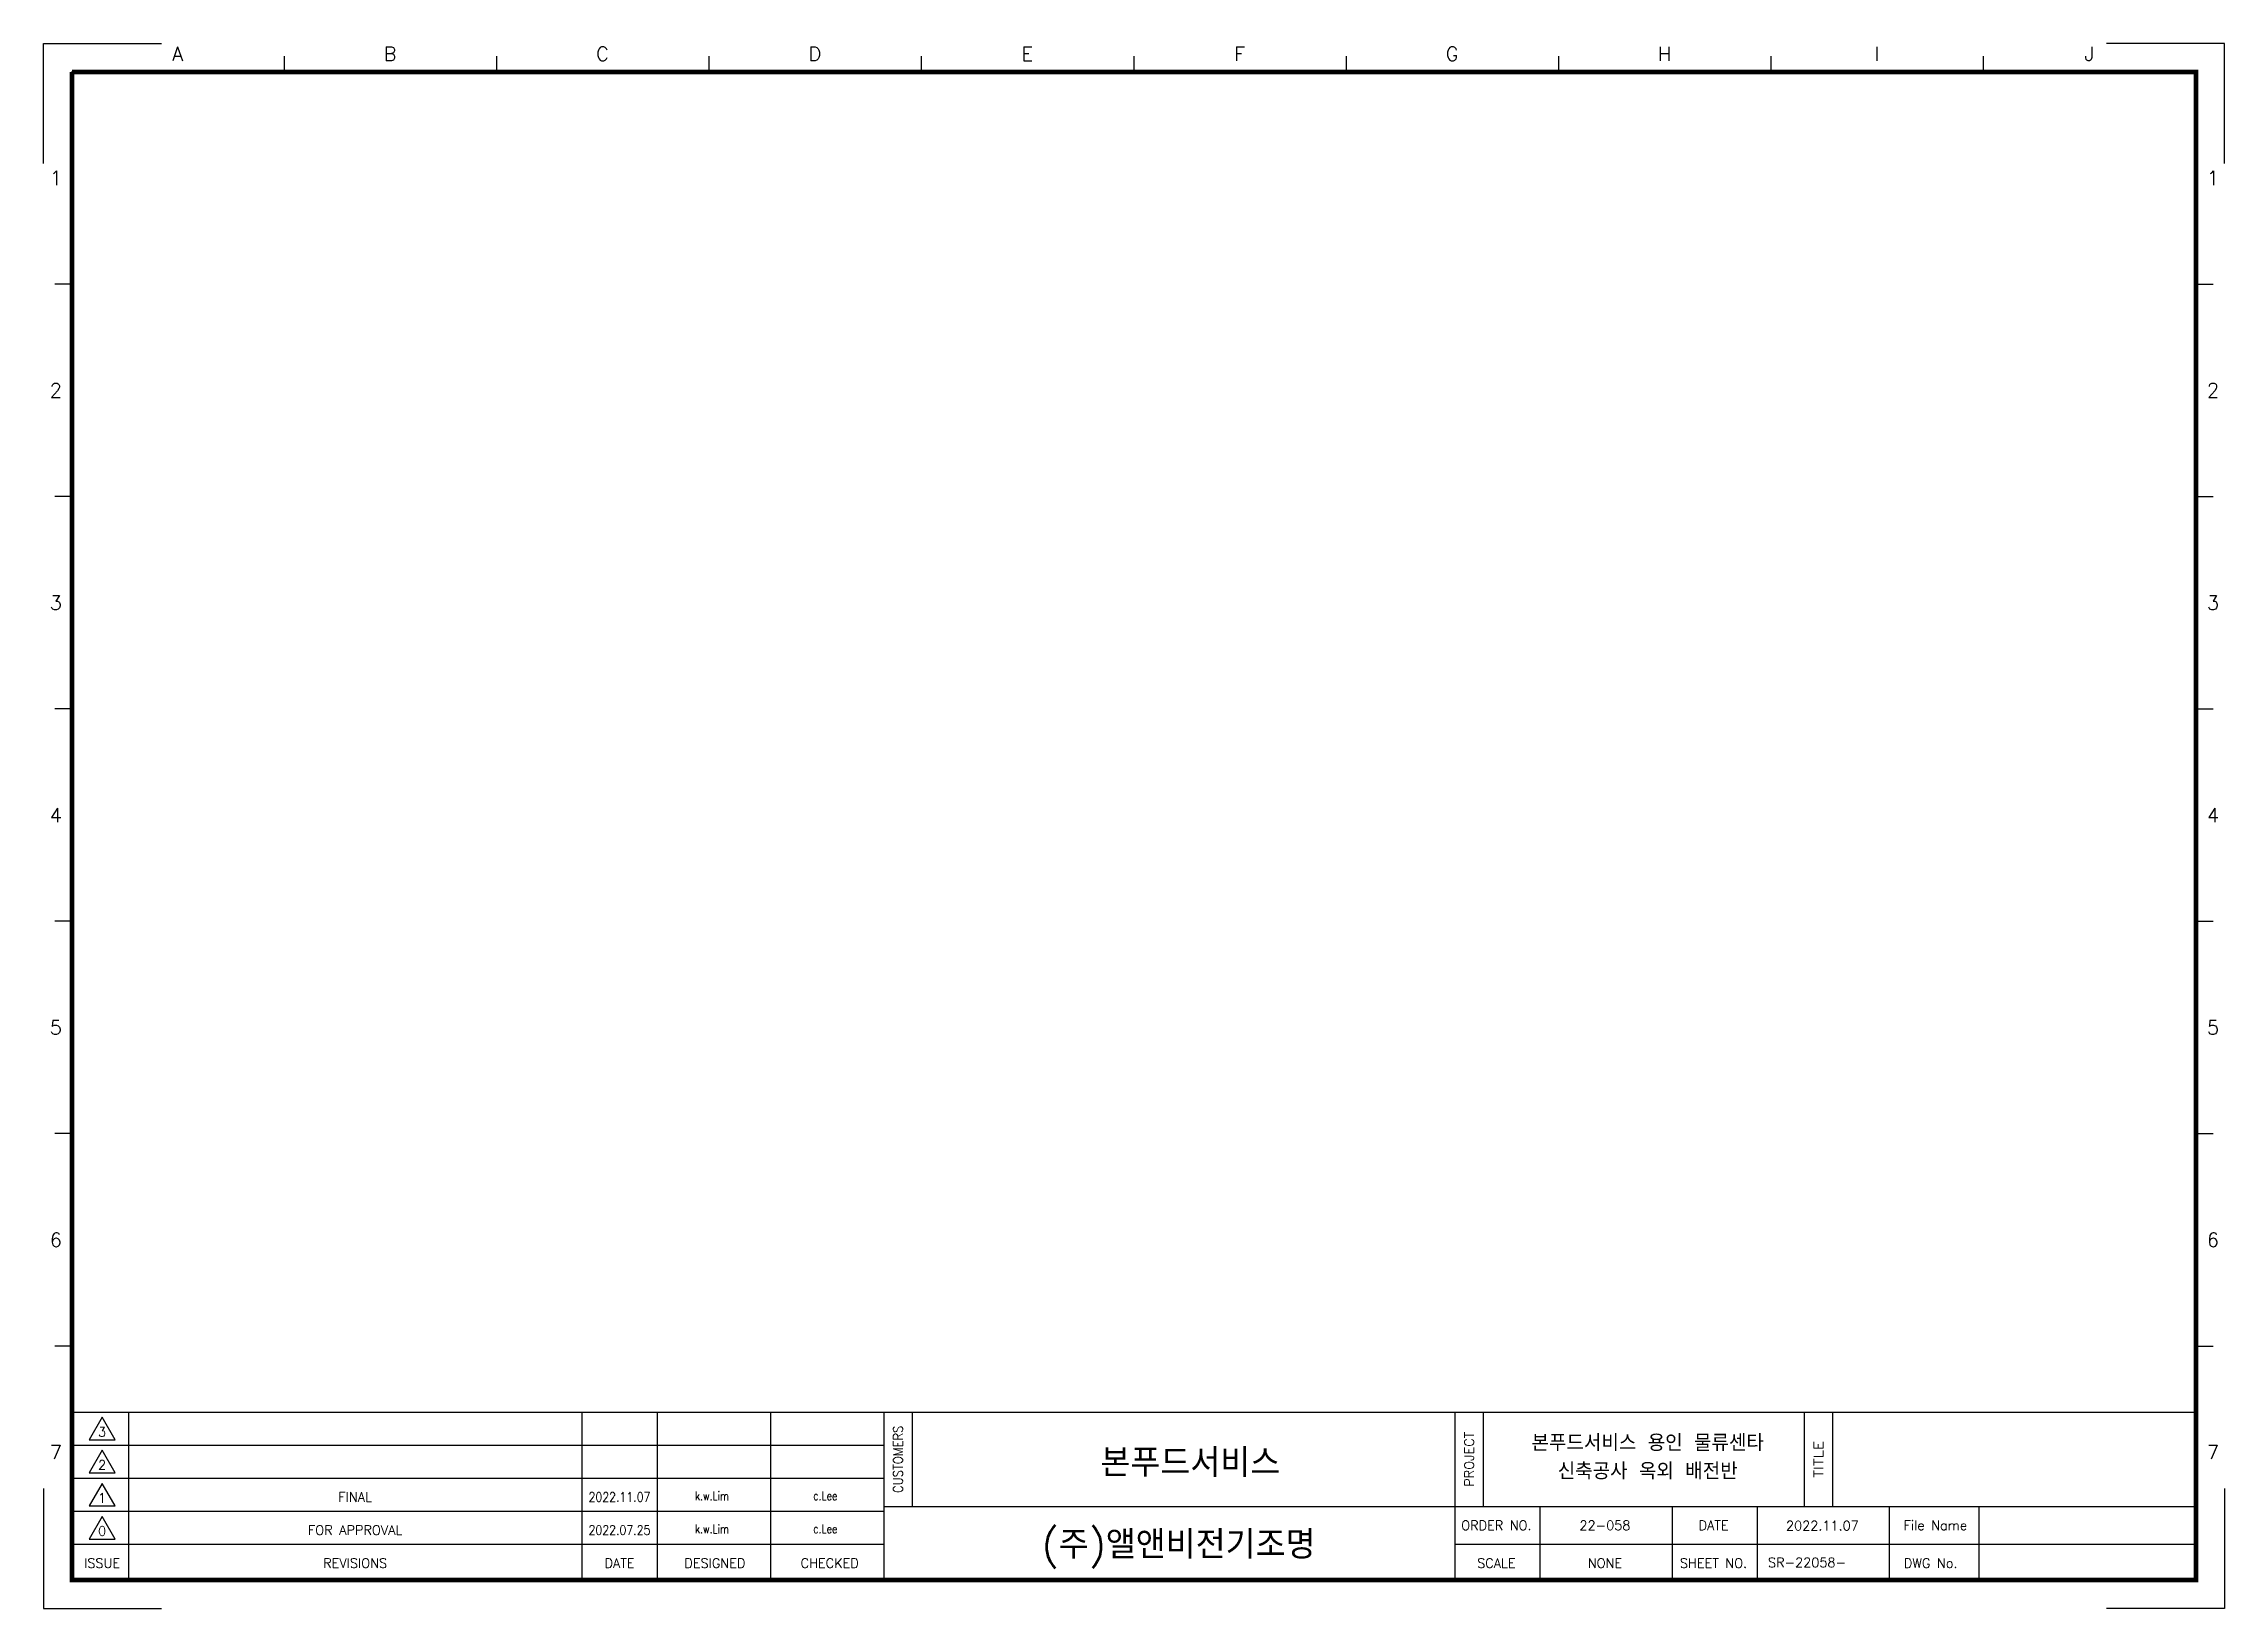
# Model space of a CAD drawing. Extents: x -1 to 461, y -6 to 325.
import ezdxf
from ezdxf.enums import TextEntityAlignment as Align

# ---------------------------------------------------------------- set-up
doc = ezdxf.new("R2010")
doc.units = 0
doc.header["$MEASUREMENT"] = 0
doc.layers.get('0').update_dxf_attribs({"linetype": 'CONTINUOUS'})
doc.layers.add('도각', color=1, linetype='CONTINUOUS', plot=False)
doc.styles.add('ROMANS', font='romans.shx', dxfattribs={"bigfont": 'ghs.shx'})

msp = doc.modelspace()

# ---------------------------------------------------------------- linework, layer by layer
at = {"color": 6, "lineweight": -2}
for p, q in [((455, 319.23), (5, 319.23)), ((5, 319.23), (5, -0.34)), ((455, -0.34), (455, 319.23)), ((5, -0.34), (455, -0.34))]:
    msp.add_line(p, q, dxfattribs=at)
at = {"lineweight": -2}
for p, q in [((50, 319.23), (50, 322.56)), ((95, 319.23), (95, 322.56)), ((140, 319.23), (140, 322.56)), ((185, 319.23), (185, 322.56)), ((230, 319.23), (230, 322.56)), ((275, 319.23), (275, 322.56)), ((320, 319.23), (320, 322.56)), ((365, 319.23), (365, 322.56)), ((410, 319.23), (410, 322.56)), ((5, 274.26), (1.39, 274.26)), ((455, 274.26), (458.61, 274.26)), ((5, 229.26), (1.39, 229.26)), ((455, 229.26), (458.61, 229.26)), ((5, 184.26), (1.39, 184.26)), ((455, 184.26), (458.61, 184.26)), ((5, 139.26), (1.39, 139.26)), ((455, 139.26), (458.61, 139.26)), ((5, 94.26), (1.39, 94.26)), ((455, 94.26), (458.61, 94.26)), ((5, 49.26), (1.39, 49.26)), ((455, 49.26), (458.61, 49.26)), ((17, 35.26), (17, -0.34)), ((113, 35.26), (113, -0.34)), ((129, 35.26), (129, -0.34)), ((153, 35.26), (153, -0.34)), ((177, 35.26), (177, -0.34)), ((183, 35.26), (183, 15.26)), ((298, 35.26), (298, -0.34)), ((304, 35.26), (304, 15.26)), ((372, 35.26), (372, 15.26)), ((378, 35.26), (378, 15.26)), ((316, 15.26), (316, -0.34)), ((344, 15.26), (344, -0.34)), ((362, 15.26), (362, -0.34)), ((390, 15.26), (390, -0.34)), ((409, 15.26), (409, -0.34))]:
    msp.add_line(p, q, dxfattribs=at)
at = {"color": 4, "lineweight": -2}
msp.add_line((5, 35.26), (455, 35.26), dxfattribs=at)
at = {"color": 3, "lineweight": -2}
for p, q in [((5, 28.26), (177, 28.26)), ((5, 21.26), (177, 21.26)), ((5, 14.26), (177, 14.26)), ((5, 7.26), (177, 7.26))]:
    msp.add_line(p, q, dxfattribs=at)
at = {"color": 7, "lineweight": -2}
for p, q in [((177, 15.26), (455, 15.26)), ((298, 7.26), (455, 7.26))]:
    msp.add_line(p, q, dxfattribs=at)
at = {"lineweight": -2, "const_width": 1}
msp.add_lwpolyline([(455, 319.23), (5, 319.23), (455, 319.23), (455, -0.34), (5, -0.34), (5, 319.23)], dxfattribs=at)
at = {"lineweight": -2}
msp.add_lwpolyline([(5, 319.23), (455, 319.23), (455, -0.34), (5, -0.34), (5, 319.23)], dxfattribs=at)
for points in [[(11.39, 34.16), (8.62, 29.36), (14.16, 29.36)], [(11.39, 27.16), (8.62, 22.36), (14.16, 22.36)], [(11.39, 20.16), (8.62, 15.36), (14.16, 15.36)], [(11.39, 13.16), (8.62, 8.36), (14.16, 8.36)]]:
    msp.add_lwpolyline(points, close=True, dxfattribs=at)
at = {"layer": '도각', "color": 250, "lineweight": -2}
for points in [[(-1, 299.83), (-1, 325.23), (24, 325.23)], [(461, 299.83), (461, 325.23), (436, 325.23)], [(-1, 19.06), (-1, -6.34), (24, -6.34)], [(461, 19.06), (461, -6.34), (436, -6.34)]]:
    msp.add_lwpolyline(points, dxfattribs=at)

# ---------------------------------------------------------------- texts
at = {"lineweight": -2, "style": 'ROMANS'}
for s, height, p in [('A', 3, (27.39, 323.06)), ('B', 3, (72.39, 323.06)), ('C', 3, (117.39, 323.06)), ('D', 3, (162.39, 323.06)), ('E', 3, (207.39, 323.06)), ('F', 3, (252.39, 323.06)), ('G', 3, (297.39, 323.06)), ('H', 3, (342.39, 323.06)), ('I', 3, (387.39, 323.06)), ('J', 3, (432.39, 323.06)), ('1', 3, (1.59, 296.76)), ('1', 3, (458.59, 296.76)), ('2', 3, (1.59, 251.76)), ('2', 3, (458.59, 251.76)), ('3', 3, (1.59, 206.76)), ('3', 3, (458.59, 206.76)), ('4', 3, (1.59, 161.76)), ('4', 3, (458.59, 161.76)), ('5', 3, (1.59, 116.76)), ('5', 3, (458.59, 116.76)), ('6', 3, (1.59, 71.76)), ('6', 3, (458.59, 71.76)), ('7', 3, (1.59, 26.76)), ('3', 2, (11.39, 31.06)), ('7', 3, (458.59, 26.76)), ('2', 2, (11.39, 24.06)), ('1', 2, (11.39, 17.06)), ('0', 2, (11.39, 10.06))]:
    msp.add_text(s, height=height, dxfattribs=at).set_placement(p, align=Align.MIDDLE)
for s, width, p in [('CUSTOMERS', 0.9, (181, 25.26)), ('TITLE', 1.2, (376, 25.26))]:
    msp.add_text(s, height=2, rotation=90, dxfattribs=dict(at, width=width)).set_placement(p, align=Align.CENTER)
for s, height, p in [('본푸드서비스', 6, (241.94, 21.53)), ('본푸드서비스 용인 물류센타', 3.5, (338.83, 26.99)), ('신축공사 옥외 배전반', 3.5, (338.83, 20.99)), ('FINAL', 2, (65, 16.26)), ('FOR APPROVAL', 2, (65, 9.26)), ('(주)앨앤비전기조명', 6, (239.46, 4.16)), ('ORDER NO.', 2, (306.77, 10.26)), ('22-058', 2, (329.77, 10.26)), ('DATE', 2, (352.77, 10.26)), ('2022.11.07', 2, (375.84, 10.2)), ('File Name', 2, (399.77, 10.26)), ('ISSUE', 2, (11.39, 2.26)), ('REVISIONS', 2, (65, 2.26)), ('DATE', 2, (121, 2.26)), ('DESIGNED', 2, (141.21, 2.26)), ('CHECKED', 2, (165.54, 2.26)), ('SCALE', 2, (306.77, 2.26)), ('NONE', 2, (329.77, 2.26)), ('SHEET NO.', 2, (352.77, 2.26)), ('SR-22058-', 2, (372.58, 2.4)), ('DWG No.', 2, (398.77, 2.26))]:
    msp.add_text(s, height=height, dxfattribs=at).set_placement(p, align=Align.CENTER)
msp.add_text('PROJECT', height=2, rotation=90, dxfattribs=at).set_placement((302, 25.26), align=Align.CENTER)
at = {"color": 7, "lineweight": -2, "style": 'ROMANS', "width": 0.8}
for s, p in [('k.w.Lim', (140.59, 17.53)), ('c.Lee', (164.59, 17.53)), ('k.w.Lim', (140.59, 10.53)), ('c.Lee', (164.59, 10.53))]:
    msp.add_text(s, height=1.842, rotation=359.8447, dxfattribs=at).set_placement(p, align=Align.MIDDLE)
at = {"lineweight": -2, "style": 'ROMANS', "width": 0.85}
for s, p in [('2022.11.07', (121, 16.26)), ('2022.07.25', (121, 9.26))]:
    msp.add_text(s, height=2, dxfattribs=at).set_placement(p, align=Align.CENTER)

doc.saveas('drawing.dxf')
